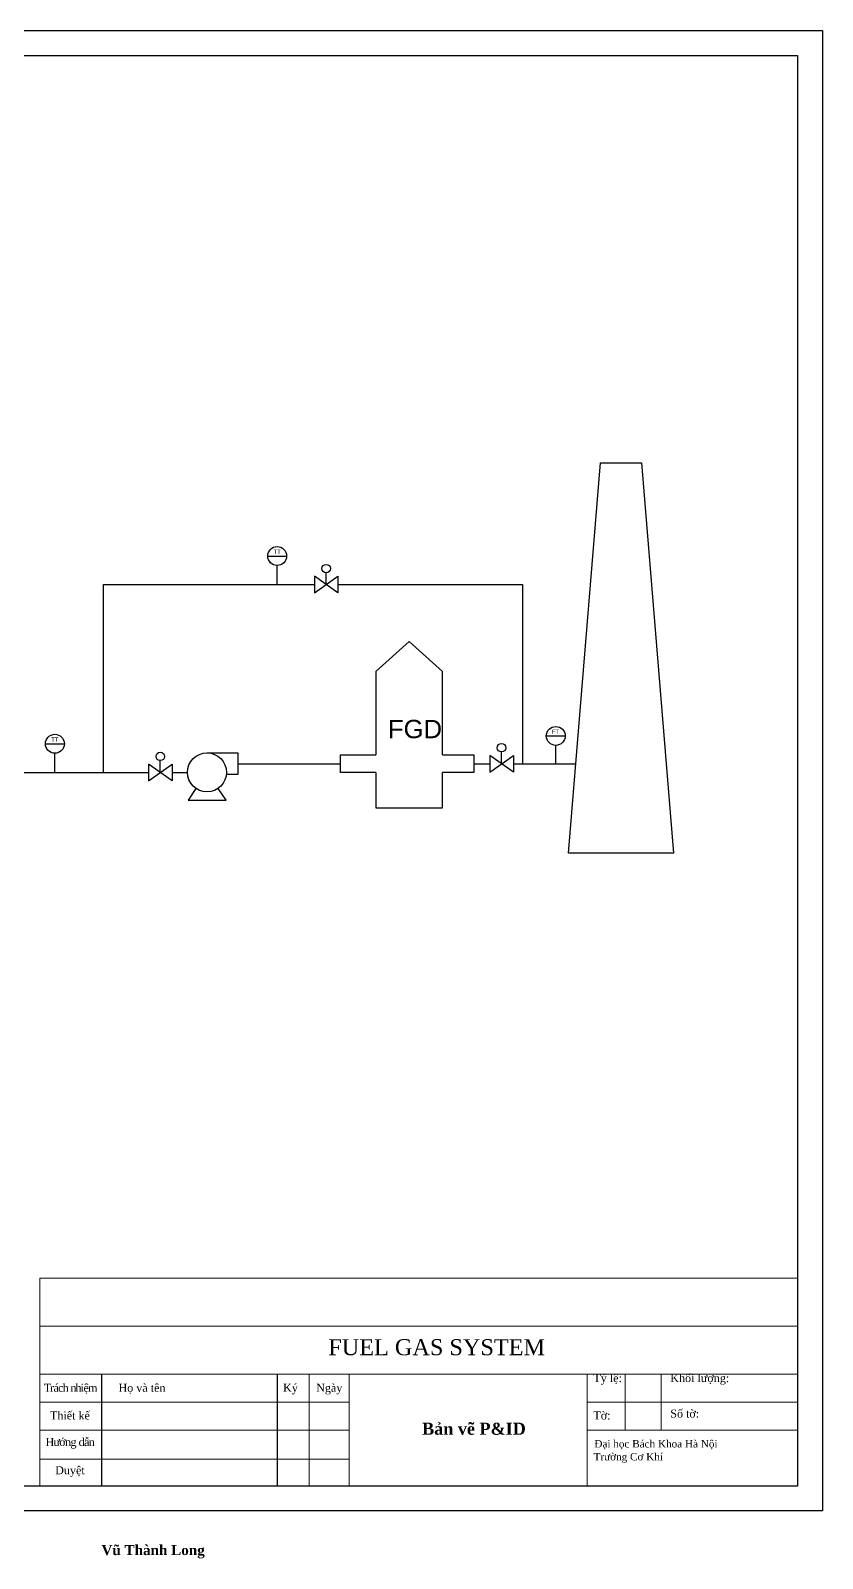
# Model space of a CAD drawing. Header units: millimetres. Extents: x 9362 to 123457, y 9195 to 46674.
# Drawn here: x 24941 to 34243, y 9195 to 27140 of the extents above; entities that cross this region are included whole.
import ezdxf

# ---------------------------------------------------------------- set-up
doc = ezdxf.new("R2010")
doc.units = ezdxf.units.MM
doc.layers.add('Co_ban', color=7, linetype='Continuous')
doc.styles.add('MtXpl_Times_New_Roma', font='Times New Roman.ttf')
doc.styles.get("Standard").update_dxf_attribs({"font": 'Arial.ttf'})

msp = doc.modelspace()

# ---------------------------------------------------------------- linework, layer by layer
for p, q in [((27726, 20968), (27949, 20968)), ((27838, 20632), (27838, 20857)), ((28414, 20632), (28414, 20770)), ((25798, 18427), (25798, 20632)), ((25798, 20632), (28275, 20632)), ((28552, 20632), (30718, 20632)), ((30718, 20632), (30718, 18529)), ((29389, 19963), (28996, 19612)), ((29389, 19963), (29781, 19612)), ((28996, 19612), (28996, 18633)), ((29781, 18633), (29781, 19612)), ((30999, 18855), (31222, 18855)), ((25116, 18763), (25339, 18763)), ((30474, 18529), (30474, 18666)), ((31110, 18529), (31110, 18743)), ((25227, 18427), (25227, 18651)), ((26465, 18427), (26465, 18565)), ((27375, 18529), (27840, 18529)), ((27833, 18529), (28583, 18529)), ((30147, 18529), (30335, 18529)), ((30612, 18529), (31344, 18529)), ((24830, 18427), (26327, 18427)), ((26604, 18427), (26784, 18427)), ((28996, 18425), (28996, 18010)), ((29781, 18010), (29781, 18425)), ((26884, 18237), (26791, 18100)), ((27238, 18100), (27143, 18238)), ((26791, 18100), (27238, 18100)), ((28996, 18010), (29781, 18010)), ((33950, 10045), (10533, 10045))]:
    msp.add_line(p, q)
for points in [[(9362, 27140), (34243, 27140), (34243, 9752), (9362, 9752)], [(28275, 20534), (28552, 20730), (28552, 20534), (28275, 20730)], [(26327, 18329), (26604, 18525), (26604, 18329), (26327, 18525)], [(30335, 18431), (30612, 18627), (30612, 18431), (30335, 18627)]]:
    msp.add_lwpolyline(points, close=True)
for points in [[(10533, 10045), (10533, 26847), (33950, 26847), (33950, 10045)], [(32118, 22062), (32495, 17479), (32118, 17479), (31635, 17479), (31258, 17479), (31635, 22062)], [(31635, 22062), (32118, 22062)], [(27013, 18656), (27375, 18656), (27375, 18401), (27241, 18401)], [(28996, 18425), (28583, 18425), (28583, 18633), (28996, 18633)], [(29781, 18633), (30147, 18633), (30147, 18425), (29781, 18425)]]:
    msp.add_lwpolyline(points)
for centre, radius in [((27838, 20968), 111), ((28414, 20820), 50.3), ((25227, 18763), 111), ((31110, 18855), 111), ((26465, 18615), 50.3), ((30474, 18717), 50.3), ((27013, 18427), 229)]:
    msp.add_circle(centre, radius)
at = {"layer": 'Co_ban', "lineweight": 13}
for p, q in [((25051, 12488), (33955, 12488)), ((25051, 10045), (25051, 12488)), ((25051, 11924), (33955, 11924)), ((25051, 11360), (33955, 11360)), ((28215, 10045), (28215, 11360)), ((28685, 11360), (28685, 10045)), ((31481, 10045), (31481, 11360)), ((31924, 10703), (31924, 11360)), ((32349, 11360), (32349, 10703)), ((25051, 11032), (28685, 11032)), ((31481, 11032), (33955, 11032)), ((25051, 10703), (28685, 10703)), ((31481, 10703), (33955, 10703)), ((25051, 10361), (28685, 10361))]:
    msp.add_line(p, q, dxfattribs=at)
at = {"layer": 'Co_ban'}
for p, q in [((25775, 11360), (25775, 10045)), ((27836, 11360), (27836, 10045))]:
    msp.add_line(p, q, dxfattribs=at)

# ---------------------------------------------------------------- texts
at = {"attachment_point": 1}
for s, width, gutter_width, insert, char_height in [('{\\fArial|b0|i0|c163|p34;TT}', 155.39, 12.5, (27794, 21043), 50), ('{\\fArial|b0|i0|c163|p34;FGD}', 576.68, 6.74, (29139, 19044), 215.66), ('{\\fArial|b0|i0|c163|p34;FT}', 155.39, 12.5, (31066, 18930), 50), ('{\\fArial|b0|i0|c163|p34;TT}', 155.39, 12.5, (25183, 18838), 50)]:
    msp.add_mtext_dynamic_manual_height_columns(s, width=width, gutter_width=gutter_width, heights=[0], dxfattribs=dict(at, insert=insert, char_height=char_height))
at = {"layer": 'Co_ban', "lineweight": 13, "style": 'MtXpl_Times_New_Roma'}
for s, height, p in [('   Số tờ:', 94, (32349, 10849)), ('  Tờ:', 94, (31481, 10827)), ('  Đại học Bách Khoa Hà Nội', 86.92, (31498, 10498)), ('    Trường Cơ Khí', 86.92, (31423, 10346))]:
    msp.add_text(s, height=height, dxfattribs=at).set_placement(p)
at = {"layer": 'Co_ban', "lineweight": 13}
for s, insert, char_height, width, attachment_point in [('{\\fTimes New Roman|b0|i0|c163|p18;FUEL GAS SYSTEM }', (28438, 11770), 188.45, 2816.6, 1), ('\\pxb1,ql;{\\fTimes New Roman|b0|i0|c0|p18;  Tỷ lệ:}', (31481, 11360), 93.96, 704.73, 1), ('\\pxb0.5,ql;{\\fTimes New Roman|b0|i0|c0|p18;   Khối lượng:}', (32349, 11360), 93.96, 1148.27, 1), ('\\pxqc;{\\fTimes New Roman|b0|i0|c0|p18;\\T0.85;Trách nhiệm}', (25051, 11246), 93.96, 704.73, 1), ('\\pxqc;{\\fTimes New Roman|b0|i0|c0|p18;Họ và tên}', (25780, 11246), 93.96, 939.64, 1), ('\\pxqc;{\\fTimes New Roman|b0|i0|c0|p18;Ký}', (27642, 11246), 93.96, 704.73, 1), ('\\pxqc;{\\fTimes New Roman|b0|i0|c0|p18;Ngày}', (28215, 11246), 93.96, 469.82, 1), ('\\pxqc;{\\fTimes New Roman|b0|i0|c0|p18;Thiết kế}', (25051, 10921), 93.96, 704.73, 1), ('\\pxi1.6773;{\\fTimes New Roman|b1|i0|c163|p18;Bản vẽ P&ID}', (30031, 10717), 140.95, 2600.53, 5), ('\\pxqc;{\\fTimes New Roman|b0|i0|c0|p18;\\T0.9;Hướng dẫn}', (25051, 10609), 93.96, 704.73, 1), ('\\pxqc;{\\fTimes New Roman|b0|i0|c0|p18;Duyệt}', (25051, 10277), 93.96, 704.73, 1), ('{\\fTimes New Roman|b1|i0|c163|p18;Vũ Thành Long}', (25774, 9352), 117.46, 1567.9, 1)]:
    msp.add_mtext(s, dxfattribs=dict(at, insert=insert, char_height=char_height, width=width, attachment_point=attachment_point))

doc.saveas('drawing.dxf')
